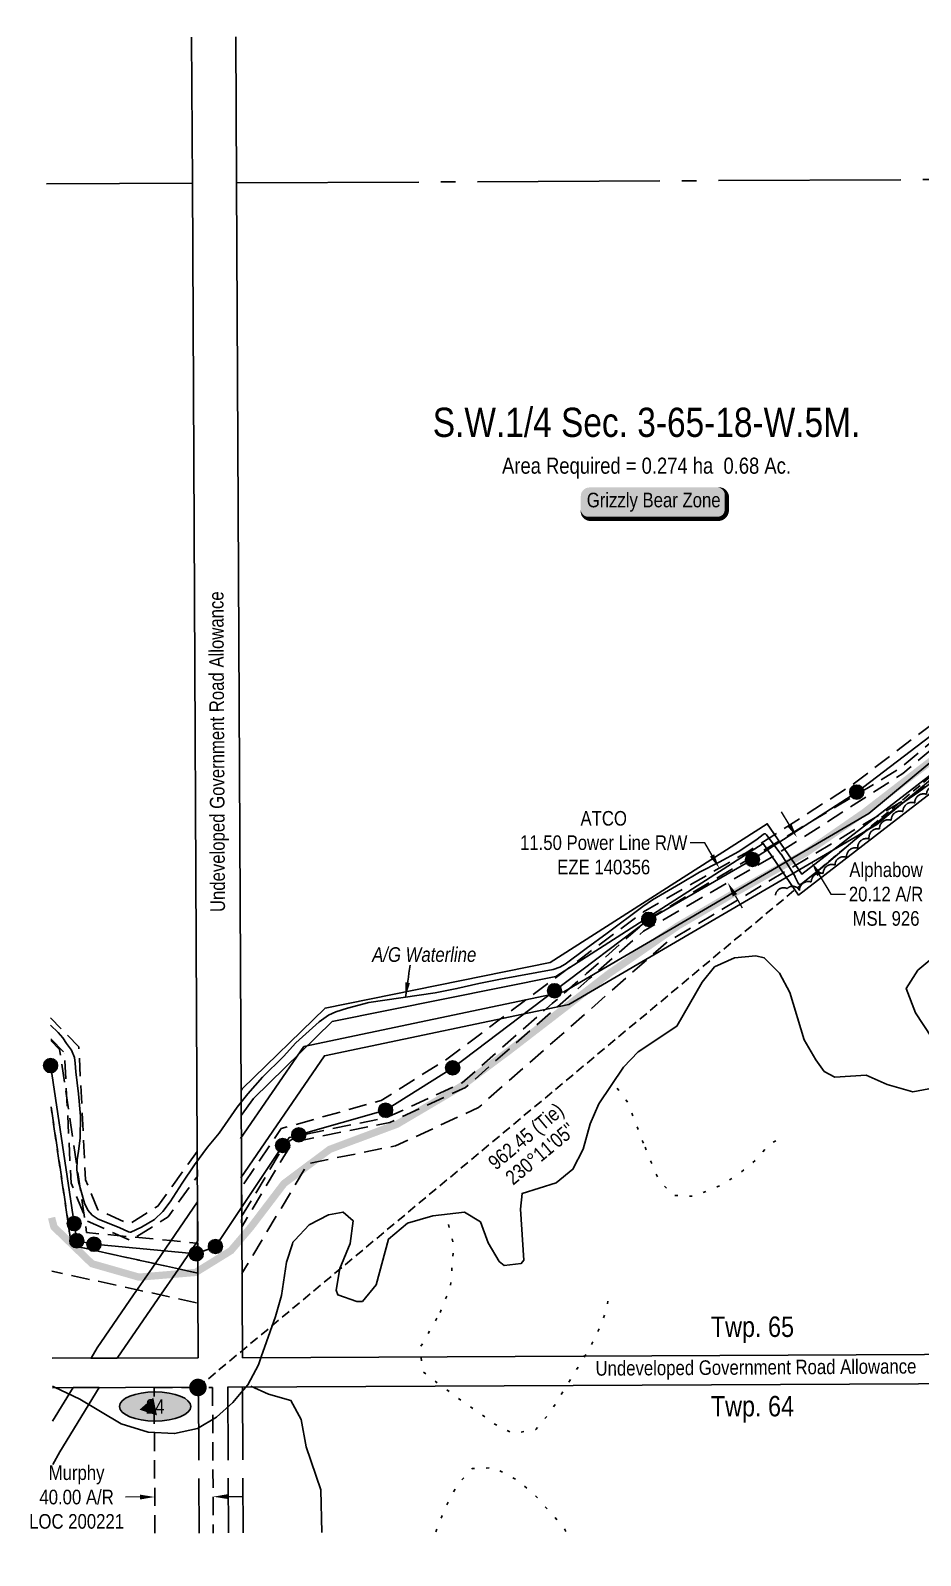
# Model space of a CAD drawing. Extents: x 522460 to 527368, y 6046501 to 6050026.
# Drawn here: x 522645 to 523254, y 6048977 to 6050021 of the extents above; entities that cross this region are included whole.
import ezdxf
from ezdxf.enums import TextEntityAlignment as Align

# ---------------------------------------------------------------- set-up
doc = ezdxf.new("R2010")
doc.units = 0
doc.header["$LTSCALE"] = 5
doc.header["$PDSIZE"] = 0.5
for name, pattern in [('0', [1, 1, 0]), ('foc-ACCESSROAD', [3.75, 2.5, -1.25]), ('foc-FLOWLINE', [3.75, 2.5, -1.25]), ('foc-QUARTERLINE', [33, 25, -3, 2, -3]), ('foc-TIELINE', [1.875, 1.25, -0.625]), ('foc-UNSURVEYED', [12.5, 10, -2.5]), ('foc-WHEELTRACKS', [2, 0.4, -1.6]), ('POWERLINE5', [7.8, 2.4, -0.6, 0.6, -0.6, 0.6, -0.6, 2.4])]:
    doc.linetypes.add(name, pattern=pattern)
doc.layers.get('Defpoints').update_dxf_attribs({"color": 9})
for name, color, linetype in [('AS-PIPE-AG', 44, 'Continuous'), ('AS-PIPE-UG-T', 44, 'Continuous'), ('AS-POWER', 104, 'foc-POWER'), ('AS-POWER-EXISTING', 72, 'POWERLINE5'), ('AS-ROADS', 254, 'Continuous'), ('AS-WILDLIFE-BLOCK', 131, 'Continuous'), ('C-AR', 13, 'foc-ACCESSROAD'), ('C-SYMBOL', 7, 'Continuous'), ('D-TXT', 6, 'Continuous'), ('F-AR', 190, 'foc-ACCESSROAD'), ('F-EZE', 190, 'foc-FLOWLINE'), ('F-RW', 190, 'Continuous'), ('F-WS', 190, 'foc-ACCESSROAD'), ('L-AREAREQUIRED', 7, 'Continuous'), ('L-BD1', 253, 'Continuous'), ('L-MON', 1, 'Continuous'), ('L-ROAD-T', 7, 'Continuous'), ('L-SEC', 7, 'Continuous'), ('L-SECQ', 8, 'foc-QUARTERLINE'), ('L-TIE', 7, 'foc-TIELINE'), ('L-USEC', 7, 'foc-UNSURVEYED'), ('P-ELEVATION', 7, 'Continuous'), ('P-STATION', 7, 'Continuous'), ('T-BUSH', 110, '0'), ('T-WATER', 160, 'Continuous'), ('T-WATER-P3', 160, 'foc-WHEELTRACKS')]:
    doc.layers.add(name, color=color, linetype=linetype)
for name, color, linetype, lineweight in [('C-AR-T', 13, 'Continuous', 9), ('F-AR-T', 190, 'Continuous', 9), ('F-EZE-T', 190, 'Continuous', 9)]:
    doc.layers.add(name, color=color, linetype=linetype, lineweight=lineweight)
doc.styles.add('100L', font='ARIALN.TTF', dxfattribs={"height": 11})
doc.styles.add('175L', font='ARIALN.TTF', dxfattribs={"height": 20})
doc.styles.add('80', font='ARIALN.TTF', dxfattribs={"height": 10})
doc.styles.add('80CG', font='ARIALN.TTF', dxfattribs={"height": 10})
doc.styles.add('80L', font='ARIALN.TTF', dxfattribs={"height": 10})
doc.styles.add('foc-LtypeFont', font='ARIALN.TTF', dxfattribs={"height": 7.35})
doc.linetypes.add('foc-POWER', pattern='A,6,-1,["P",foc-LtypeFont,S=0.2,R=0,X=-0.625,Y=-0.75],-1.24,4', length=12.24)
doc.linetypes.add('foc-TOPO-flowdirection-NOLINE', pattern='A,0,[">",foc-LtypeFont,S=0.3,R=0,X=0,Y=-0.945],-20,[">",foc-LtypeFont,S=0.3,R=0,X=0,Y=-0.945],0', length=20)
doc.dimstyles.new('Compass 5 000', dxfattribs={"dimscale": 5, "dimtxt": 9, "dimasz": 2, "dimexe": 0.2, "dimexo": 0.0625, "dimgap": 0.5, "dimtad": 0, "dimtih": 1, "dimtoh": 1, "dimzin": 0, "dimdsep": 46, "dimtxsty": '80CG', "dimcen": 0.1, "dimse1": 1, "dimse2": 1, "dimclrd": 256, "dimclrt": 256, "dimaunit": 1, "dimadec": 4, "dimazin": 0, "dimtfac": 0.06, "dimtofl": 0, "dimtmove": 0, "dimatfit": 1, "dimfxl": 0.2, "dimtolj": 1, "dimtzin": 0, "dimlwd": -1, "dimarcsym": 0})

# ---------------------------------------------------------------- blocks, each defined once
blk = doc.blocks.new('fdia')
at = {"color": 255, "const_width": 1}
blk.add_lwpolyline([(-0.5, 0, 1), (0.5, 0, 1)], format="xyb", close=True, dxfattribs=at)
blk = doc.blocks.new('Fdiaa')
blk.add_blockref('fdia', (0, 0))
blk = doc.blocks.new('fdib')
at = {"color": 1, "const_width": 1.6}
blk.add_lwpolyline([(-0.4, 0, 1), (0.4, 0, 1)], format="xyb", close=True, dxfattribs=at)
at = {"color": 1}
blk.add_circle((0, 0), 0.8, dxfattribs=at)
blk = doc.blocks.new('Fdibb')
blk.add_blockref('fdib', (0, 0))
blk = doc.blocks.new('fdicc')
for name in ['Fdibb', 'Fdiaa']:
    blk.add_blockref(name, (0, 0))
blk = doc.blocks.new('FDI')
blk.add_blockref('fdicc', (0, 0))
blk = doc.blocks.new('POWERPOLE')
h = blk.add_hatch(color=255)
edge = h.paths.add_edge_path()
edge.add_arc((0, 0), 0.96, 0, 360)
at = {"linetype": 'Continuous'}
for p, q in [((0.68, -0.68), (-0.68, 0.68)), ((-0.68, -0.68), (0.68, 0.68))]:
    blk.add_line(p, q, dxfattribs=at)
blk.add_circle((0, 0), 0.96, dxfattribs=at)
blk = doc.blocks.new('*U364')
at = {"layer": 'P-ELEVATION'}
h = blk.add_hatch(color=111, dxfattribs=at)
h.dxf.hatch_style = 1
edge = h.paths.add_edge_path()
edge.add_ellipse((0, 0), major_axis=(-24.4, 0), ratio=0.410256, start_angle=0, end_angle=360)
at = {"layer": 'P-ELEVATION', "color": 7, "flags": 128}
blk.add_lwpolyline([(0, 0, 12.5, 0, 0), (-10.7, -2.2, 0, 0, 0)], format="xyseb", dxfattribs=at)
at = {"layer": 'P-ELEVATION', "color": 7}
blk.add_ellipse((0, 0), major_axis=(-24.4, 0), ratio=0.410256, dxfattribs=at)
at = {"layer": 'P-ELEVATION', "style": '80'}
blk.add_attdef('ELEVATION', text='', height=10, dxfattribs=at).set_placement((0, 0), align=Align.MIDDLE_CENTER)
blk = doc.blocks.new('*D379')
at = {"layer": 'Defpoints', "color": 0, "transparency": 16777216}
for p in [(523169.4, 6049469), (523179.6, 6049451.7), (523179.7, 6049451.7)]:
    blk.add_point(p, dxfattribs=at)
at = {"layer": 'F-AR-T', "transparency": 16777216}
for p, q in [((523164.1, 6049477.5), (523159, 6049486.1)), ((523184.8, 6049443.1), (523192.7, 6049429.8)), ((523192.7, 6049429.8), (523202.7, 6049429.8))]:
    blk.add_line(p, q, dxfattribs=at)
for points in [[(523165.6, 6049478.4), (523162.7, 6049476.6), (523169.3, 6049468.9)], [(523186.2, 6049443.9), (523183.3, 6049442.2), (523179.6, 6049451.7)]]:
    blk.add_solid(points, dxfattribs=at)
at = {"layer": 'F-AR-T', "transparency": 16777216, "insert": (523230.5, 6049429.8), "char_height": 10, "attachment_point": 5, "style": '80CG'}
blk.add_mtext('\\A1;Alphabow\\P20.12 A/R\\PMSL 926', dxfattribs=at)
blk = doc.blocks.new('*D381')
at = {"layer": 'Defpoints', "color": 0, "transparency": 16777216}
for p in [(523116.1, 6049447.5), (523116.3, 6049447.6), (523121.8, 6049437.6)]:
    blk.add_point(p, dxfattribs=at)
at = {"layer": 'F-EZE-T', "transparency": 16777216}
for p, q in [((523106.4, 6049465), (523096.4, 6049465)), ((523111.4, 6049456.3), (523106.4, 6049465)), ((523127.1, 6049429), (523132.1, 6049420.4))]:
    blk.add_line(p, q, dxfattribs=at)
for points in [[(523112.8, 6049457.1), (523109.9, 6049455.5), (523116.3, 6049447.6)], [(523128.5, 6049429.9), (523125.6, 6049428.2), (523122.1, 6049437.7)]]:
    blk.add_solid(points, dxfattribs=at)
at = {"layer": 'F-EZE-T', "transparency": 16777216, "insert": (523037.2, 6049465), "char_height": 10, "width": 573.044, "attachment_point": 5, "style": '80CG'}
blk.add_mtext('\\A1;ATCO\\P11.50 Power Line R/W\\PEZE 140356', dxfattribs=at)
blk = doc.blocks.new('*U388')
h = blk.add_hatch(color=255)
edge = h.paths.add_edge_path()
edge.add_line((-44, -11.5), (44, -11.5))
edge.add_arc((44, -5.5), 6, 270, 360)
edge.add_line((50, -5.5), (50, 4))
edge.add_arc((44, 4), 6, 0, 90)
edge.add_line((44, 10), (-44, 10))
edge.add_arc((-44, 4), 6, 90, 180)
edge.add_line((-50, 4), (-50, -5.5))
edge.add_arc((-44, -5.5), 6, 180, 270)
at = {"color": 131, "flags": 128}
blk.add_lwpolyline([(-44, -11.5, 3, 3, 0), (44, -11.5, 3, 3, 0.414214), (50, -5.5, 3, 3, 0), (50, 4, 3, 0, 0.414214), (44, 10, 0, 0, 0), (-44, 10, 0, 0, 0.414214), (-50, 4, 0, 0, 0), (-50, -5.5, 0, 3, 0.414214)], format="xyseb", close=True, dxfattribs=at)
at = {"color": 131, "style": '80'}
blk.add_attdef('ENTER_TEXT_001', (-36, -5), '', height=10, dxfattribs=at)
blk = doc.blocks.new('*D485')
at = {"layer": 'C-AR-T', "transparency": 16777216}
for p, q in [((522779.8, 6049017.4), (522789.8, 6049017.4)), ((522719.8, 6049017.1), (522709.8, 6049017))]:
    blk.add_line(p, q, dxfattribs=at)
for points in [[(522719.8, 6049018.7), (522719.8, 6049015.4), (522729.8, 6049017.1)], [(522779.8, 6049019), (522779.8, 6049015.7), (522769.8, 6049017.3)]]:
    blk.add_solid(points, dxfattribs=at)
at = {"layer": 'Defpoints', "color": 0, "transparency": 16777216}
for p in [(522729.8, 6049018.1), (522769.8, 6049018.3), (522729.8, 6049017.1)]:
    blk.add_point(p, dxfattribs=at)
at = {"layer": 'C-AR-T', "transparency": 16777216, "insert": (522676.3, 6049017), "char_height": 10, "attachment_point": 5, "style": '80CG'}
blk.add_mtext('\\A1;Murphy\\P40.00 A/R\\PLOC 200221', dxfattribs=at)

msp = doc.modelspace()

# ---------------------------------------------------------------- linework, layer by layer
at = {"layer": 'AS-PIPE-AG', "flags": 128}
msp.add_lwpolyline([(522658.519, 6049340.189), (522663.65, 6049335.05), (522666.798, 6049331.368), (522669.438, 6049327.642), (522672.805, 6049322.998), (522674.814, 6049318.026), (522675.242, 6049314.039), (522675.773, 6049308.246), (522677.635, 6049293.096), (522679.051, 6049277.895), (522678.805, 6049262.84), (522677.52, 6049253.941), (522676.587, 6049247.848), (522676.464, 6049241.177), (522677.561, 6049232.879), (522681.628, 6049218.373), (522683.99, 6049213.417), (522686.977, 6049210.017), (522691.145, 6049207.23), (522705.363, 6049201.645), (522711.803, 6049198.586), (522712.765, 6049198.306), (522713.519, 6049198.513), (522720.707, 6049201.747), (522729.608, 6049207.166), (522735.425, 6049212.542), (522740.346, 6049219.106), (522748.554, 6049231.916), (522756.96, 6049244.576), (522766.03, 6049256.516), (522773.877, 6049266.136), (522786.297, 6049283.978), (522793.551, 6049293.171), (522803.657, 6049304.53), (522818.058, 6049318.727), (522826.392, 6049328.057), (522842.391, 6049342.491), (522848.692, 6049347.025), (522853.689, 6049349.245), (522861.78, 6049351.727), (522876.482, 6049355.757), (522921.788, 6049362.257), (522936.724, 6049365.222), (522951.603, 6049368.638), (522966.557, 6049371.676), (523002.496, 6049378.272), (523007.199, 6049379.903), (523010.918, 6049381.989), (523025.27, 6049392.533), (523039.65, 6049403.154), (523063.988, 6049421.332), (523070.532, 6049425.839), (523089.794, 6049437.08), (523102.744, 6049444.904), (523116.287, 6049451.779), (523129.678, 6049458.974), (523142.273, 6049467.471), (523146.263, 6049470.642), (523147.116, 6049471.168), (523147.893, 6049471.048), (523148.573, 6049470.361), (523158.559, 6049457.147), (523158.637, 6049457.15), (523168.186, 6049441.977), (523168.053, 6049441.82), (523170.381, 6049437.303), (523170.805, 6049436.729), (523171.702, 6049436.383), (523172.645, 6049436.839), (523186.697, 6049448.099), (523209.164, 6049466.979), (523221.107, 6049476.319), (523240.444, 6049491.214), (523252.862, 6049499.859), (523289.595, 6049526.857)], dxfattribs=at)
at = {"layer": 'AS-POWER', "flags": 128}
msp.add_lwpolyline([(522658.663, 6049311.68), (522674.617, 6049204.293), (522676.385, 6049192.55), (522688.193, 6049190.149), (522758.246, 6049183.633), (522771.338, 6049188.577), (522817.389, 6049257.764), (522828.397, 6049265.068), (522887.861, 6049281.89), (522933.784, 6049310.943), (523003.509, 6049363.688), (523068.005, 6049412.563), (523139.041, 6049453.544), (523210.401, 6049499.722), (523283.642, 6049555.435), (523354.429, 6049614.547), (523421.111, 6049677.716), (523466.502, 6049755.27), (523514.348, 6049831.366)], dxfattribs=at)
at = {"layer": 'AS-ROADS', "const_width": 5, "flags": 128}
msp.add_lwpolyline([(522659.184, 6049208.311), (522660.811, 6049201.941), (522686.836, 6049176.799), (522718.984, 6049167.613), (522757.843, 6049170.854), (522781.979, 6049185.775), (522795.694, 6049201.972), (522818.303, 6049231.696), (522849.599, 6049255.095), (522895.711, 6049272.332), (522940.04, 6049298.505), (522972.443, 6049322.68), (523041.227, 6049375.728), (523087.961, 6049408.056), (523124.423, 6049429.341), (523175.679, 6049458.14), (523215.297, 6049485.537), (523306.346, 6049555.855)], dxfattribs=at)
at = {"layer": 'AS-ROADS', "flags": 128}
msp.add_lwpolyline([(523168.177, 6049441.961), (523158.628, 6049457.134)], dxfattribs=at)
at = {"layer": 'C-AR', "flags": 128}
msp.add_lwpolyline([(522658.566, 6049330.724), (522668.034, 6049321.017), (522668.034, 6049321.017), (522668.034, 6049321.017), (522672.531, 6049231.97), (522683.109, 6049206.285), (522713.147, 6049192.644), (522738.909, 6049208.829), (522758.991, 6049236.685), (522758.905, 6049253.658), (522731.941, 6049216.255), (522712.383, 6049203.968), (522690.845, 6049213.749), (522682.426, 6049234.189), (522677.826, 6049325.292), (522677.826, 6049325.292), (522677.826, 6049325.292), (522658.494, 6049345.113)], dxfattribs=at)
at = {"layer": 'C-AR'}
for points in [[(522729.918, 6048992.227), (522729.388, 6049091.956), (522769.367, 6049092.109)], [(522769.367, 6049092.109), (522769.897, 6048992.415)]]:
    msp.add_lwpolyline(points, dxfattribs=at)
at = {"layer": 'F-AR', "flags": 128}
msp.add_lwpolyline([(522658.801, 6049284.28), (522672.779, 6049189.379), (522730.06, 6049176.832), (522746.033, 6049173.255), (522759.325, 6049170.423), (522759.429, 6049149.842), (522733.845, 6049155.435), (522717.78, 6049158.946), (522659.368, 6049171.715)], dxfattribs=at)
at = {"layer": 'F-EZE', "flags": 128}
for points in [[(523687.754, 6050020.995), (523602.785, 6049920.643), (523580.174, 6049893.938), (523509.413, 6049810.306), (523494.32, 6049786.441), (523480.964, 6049765.382), (523472.372, 6049751.906), (523428.949, 6049669.79), (523241.97, 6049512.468), (523154.701, 6049456.534), (523064.331, 6049404.377), (523027.805, 6049372.322), (523004.305, 6049351.699), (522942.573, 6049297.526), (522890.663, 6049273.525), (522824.1, 6049260.055), (522789.324, 6049202.137), (522789.228, 6049221.363), (522789.189, 6049229.11), (522816.404, 6049269.374), (522884.883, 6049288.555), (522929.72, 6049316.782), (522965.648, 6049343.705), (522982.846, 6049356.593), (523064.409, 6049417.716), (523135.907, 6049458.907), (523206.636, 6049504.151), (523279.791, 6049559.712), (523350.278, 6049618.084), (523416.289, 6049679.928), (523461.695, 6049756.449), (523477.168, 6049780.846), (523490.524, 6049801.903), (523510.308, 6049833.098), (523580.061, 6049915.542), (523584.304, 6049920.557), (523669.207, 6050020.908)], [(522658.572, 6049329.615), (522664.638, 6049323.525), (522683.108, 6049198.124), (522740.903, 6049192.623), (522758.247, 6049190.973), (522759.221, 6049190.88), (522759.325, 6049170.423), (522746.033, 6049173.259), (522730.06, 6049176.832), (522672.779, 6049189.379), (522658.801, 6049284.28)]]:
    msp.add_lwpolyline(points, dxfattribs=at)
at = {"layer": 'F-RW', "flags": 128}
for points in [[(522788.582, 6049262.42), (522831.897, 6049325.57), (523009.893, 6049363.02), (523218.766, 6049485.067), (523426.275, 6049657.333), (523507.535, 6049794), (523700.978, 6050021.058)], [(523713.028, 6050021.115), (523514.991, 6049788.665), (523433.322, 6049651.31), (523224.145, 6049477.42), (523013.223, 6049354.385), (522846, 6049319.202), (522788.724, 6049235.696)], [(522659.886, 6049068.97), (522673.899, 6049091.976), (522691.777, 6049092.048), (522664.888, 6049047.899), (522660.036, 6049039.362)]]:
    msp.add_lwpolyline(points, dxfattribs=at)
msp.add_lwpolyline([(522732.212, 6049153.057), (522704.165, 6049112.204), (522686.183, 6049112.132), (522690.466, 6049119.167), (522715.364, 6049155.428), (522727.934, 6049173.736), (522759.079, 6049219.095), (522759.214, 6049192.38), (522746.028, 6049173.177), (522732.212, 6049153.057)], close=True, dxfattribs=at)
at = {"layer": 'F-WS', "flags": 128}
for points in [[(522789.295, 6049209.104), (522821.807, 6049263.252), (522888.37, 6049276.722), (522940.28, 6049300.723), (523002.012, 6049354.896), (523025.512, 6049375.518), (523062.038, 6049407.574), (523068.016, 6049412.821), (523239.676, 6049515.665), (523426.656, 6049672.987), (523478.199, 6049770.505), (523490.837, 6049794.332), (523577.881, 6049897.135), (523600.492, 6049923.839), (523682.734, 6050020.972)], [(523709.151, 6050021.097), (523626.917, 6049923.962), (523578.043, 6049866.236), (523507.466, 6049782.872), (523498.06, 6049765.065), (523485.45, 6049740.993), (523442.655, 6049660.174), (523251.463, 6049499.279), (523234.777, 6049489.283), (523079.943, 6049396.503), (522951.426, 6049283.722), (522894.746, 6049257.495), (522834.581, 6049245.346), (522789.492, 6049169.999)]]:
    msp.add_lwpolyline(points, dxfattribs=at)
at = {"layer": 'L-SEC'}
for p, q in [((522755.562, 6049916.639), (522755.058, 6050016.586)), ((522785.726, 6049916.791), (522785.222, 6050016.729)), ((522759.617, 6049112.427), (522755.562, 6049916.639)), ((522789.783, 6049112.341), (522785.726, 6049916.791)), ((522659.669, 6049112.038), (522759.64, 6049112.427)), ((522659.771, 6049091.929), (522759.719, 6049092.317))]:
    msp.add_line(p, q, dxfattribs=at)
at = {"layer": 'L-SEC', "flags": 128}
for points in [[(522789.783, 6049112.341), (523583.705, 6049116.167)], [(522779.829, 6049092.183), (523583.802, 6049096.058)]]:
    msp.add_lwpolyline(points, dxfattribs=at)
at = {"layer": 'L-SECQ'}
for p, q in [((522655.614, 6049916.166), (522755.562, 6049916.639)), ((522785.726, 6049916.781), (524384.411, 6049924.339))]:
    msp.add_line(p, q, dxfattribs=at)
at = {"layer": 'L-USEC'}
for p, q in [((522759.719, 6049092.317), (522760.223, 6048992.369)), ((522779.828, 6049092.411), (522780.332, 6048992.464)), ((522789.883, 6049092.469), (522790.387, 6048992.511))]:
    msp.add_line(p, q, dxfattribs=at)
at = {"layer": 'T-BUSH', "flags": 128}
msp.add_lwpolyline([(523499.63, 6049661.438, 0.52056705), (523497.098, 6049671.107, 0.52056705), (523494.565, 6049680.775, 0.52056705), (523492.032, 6049690.444, 0.52056705), (523484.031, 6049691.796, 0.52056705), (523474.636, 6049688.387, 0.52056705), (523466.198, 6049683.443, 0.52056705), (523460.023, 6049675.602, 0.52056705), (523454.001, 6049667.625, 0.52056705), (523447.978, 6049659.649, 0.52056705), (523441.955, 6049651.673, 0.52056705), (523435.224, 6049644.364, 0.52056705), (523427.609, 6049637.891, 0.52056705), (523419.938, 6049631.483, 0.52056705), (523412.267, 6049625.076, 0.52056705), (523404.595, 6049618.67, 0.52056705), (523396.924, 6049612.263, 0.52056705), (523389.354, 6049605.742, 0.52056705), (523382.08, 6049598.886, 0.52056705), (523374.807, 6049592.031, 0.52056705), (523367.569, 6049585.139, 0.52056705), (523360.374, 6049578.202, 0.52056705), (523353.178, 6049571.265, 0.52056705), (523345.719, 6049564.627, 0.52056705), (523337.926, 6049558.368, 0.52056705), (523330.134, 6049552.109, 0.52056705), (523322.342, 6049545.85, 0.52056705), (523314.479, 6049539.686, 0.52056705), (523306.791, 6049533.371, 0.52056705), (523298.778, 6049527.398, 0.52056705), (523290.764, 6049521.425, 0.52056705), (523282.732, 6049515.477, 0.52056705), (523274.574, 6049509.702, 0.52056705), (523266.417, 6049503.927, 0.52056705), (523258.259, 6049498.152, 0.52056705), (523250.134, 6049492.332, 0.52056705), (523242.097, 6049486.391, 0.52056705), (523234.06, 6049480.449, 0.52056705), (523226.023, 6049474.508, 0.52056705), (523218.882, 6049467.696, 0.52056705), (523211.158, 6049461.353, 0.52056705), (523203.434, 6049455.01, 0.52056705), (523195.56, 6049449.794, 0.52056705), (523187.427, 6049443.983, 0.52056705), (523179.306, 6049438.157, 0.52056705), (523171.191, 6049432.323, 0.52056705), (523162.872, 6049433.664, 0.52056705), (523154.796, 6049429.135, 0.52056705)], format="xyb", dxfattribs=at)
at = {"layer": 'T-WATER', "linetype": 'foc-TOPO-flowdirection-NOLINE', "flags": 128}
for points in [[(524518.218, 6049245.797), (524484.629, 6049240.656), (524464.946, 6049240.93), (524446.787, 6049243.203), (524429.202, 6049241.237), (524423.086, 6049228.898), (524434.227, 6049219.054), (524463.635, 6049207.18), (524476.582, 6049199.712), (524483.161, 6049184.884), (524483.097, 6049165.811), (524472.541, 6049155.661), (524454.804, 6049156.693), (524439.411, 6049161.39), (524418.685, 6049169.939), (524410.42, 6049173.349), (524392.412, 6049175.033), (524388.495, 6049172.296), (524380.439, 6049166.665), (524383.754, 6049149.812), (524388.648, 6049144.132), (524393.143, 6049138.916), (524415.657, 6049120.617), (524423.531, 6049107.544), (524424.311, 6049100.568), (524425.498, 6049089.957), (524420.285, 6049075.203), (524419.202, 6049074.208), (524409.476, 6049065.276), (524391.092, 6049063.627), (524389.081, 6049064.034), (524373.956, 6049067.099), (524346.938, 6049080.478), (524318.713, 6049091.568), (524309.477, 6049100.019), (524308.246, 6049101.144), (524300.954, 6049114.614), (524301.508, 6049120.099), (524304.489, 6049149.556), (524297.482, 6049164.541), (524289.238, 6049176.578), (524267.429, 6049197.616), (524240.939, 6049211.264), (524229.891, 6049221.652), (524216.717, 6049227.666), (524207.066, 6049216.238), (524185.405, 6049175.688), (524167.803, 6049151.346), (524158.18, 6049140.575), (524153.288, 6049125.415), (524154.103, 6049119.406), (524156.835, 6049099.299), (524158.539, 6049086.76), (524156.814, 6049068.393), (524150.801, 6049055.217), (524142.792, 6049043.449), (524120.777, 6049024.294), (524084.444, 6048996.841), (524068.412, 6048992.674), (524056.393, 6049000.851), (524049.589, 6049015.365), (524047.865, 6049035.306), (524040.422, 6049070.899), (524031.951, 6049098.713), (524030.697, 6049102.829), (524024.03, 6049116.992), (524022.52, 6049118.787), (523995.18, 6049151.268), (523960.498, 6049177.133), (523949.838, 6049187.001), (523949.154, 6049205.37), (523953.162, 6049221.39), (523947.817, 6049236.762), (523933.499, 6049235.623), (523920.818, 6049228.248), (523915.341, 6049213.96), (523901.41, 6049208.687), (523888.43, 6049216.812), (523868.461, 6049237.162), (523844.056, 6049253.619), (523831.395, 6049258.997), (523813.503, 6049260.744), (523797.088, 6049255.831), (523783.174, 6049249.057), (523732.094, 6049217.016), (523717.765, 6049210.102), (523701.345, 6049205.306), (523682.431, 6049202.249), (523665.703, 6049204.78), (523656.152, 6049215.302), (523657.143, 6049232.674), (523673.29, 6049277.637), (523672.151, 6049296.704), (523667.095, 6049312.329), (523655.119, 6049320.81), (523640.374, 6049315.015), (523603.911, 6049288.94), (523587.192, 6049282.93), (523582.953, 6049283.477), (523571.318, 6049284.977), (523566.878, 6049291.448), (523565.894, 6049346.696), (523559.13, 6049360.111), (523546.375, 6049368.027), (523532.427, 6049362.634), (523519.497, 6049352.662), (523508.624, 6049341.658), (523491.029, 6049317.734), (523476.884, 6049289.643), (523467.009, 6049279.072), (523423.964, 6049255.715), (523409.565, 6049250.918), (523405.823, 6049252.44), (523394.595, 6049262.311), (523375.951, 6049287.047), (523368.982, 6049300.342), (523364.216, 6049315.02), (523363.429, 6049338.148), (523360.368, 6049350.877), (523343.733, 6049360.5), (523340.428, 6049365.139), (523333.275, 6049394.982), (523325.283, 6049407.686), (523314.867, 6049418.576), (523308.517, 6049418.697), (523298.053, 6049414.601), (523286.109, 6049405.963), (523252.353, 6049377.701), (523244.271, 6049365.194), (523250.645, 6049348.658), (523267.248, 6049323.219), (523273.067, 6049309.283), (523271.304, 6049301.978), (523263.472, 6049297.315), (523248.739, 6049294.451), (523231.354, 6049299.51), (523216.827, 6049305.865), (523195.483, 6049304.599), (523188.206, 6049308.499), (523182.347, 6049316.28), (523174.449, 6049330.069), (523164.685, 6049362.515), (523157.476, 6049375.688), (523147.109, 6049386.227), (523141.313, 6049387.598), (523126.801, 6049386.171), (523113.068, 6049380.065), (523104.597, 6049369.545), (523087.202, 6049339.381), (523060.86, 6049321.788), (523050.857, 6049311.446), (523033.791, 6049286.381), (523027.879, 6049272.586), (523023.074, 6049255.204), (523016.059, 6049241.49), (523004.647, 6049232.187), (522981.333, 6049224.981), (522980.211, 6049214.088), (522982.416, 6049179.277), (522980.766, 6049176.993), (522968.947, 6049175.547), (522965.626, 6049178.393), (522958.016, 6049191.164), (522952.82, 6049205.412), (522941.85, 6049211.988), (522920.095, 6049209.525), (522902.96, 6049204.455), (522889.869, 6049193.642), (522881.395, 6049162.252), (522871.966, 6049150.923), (522868.074, 6049150.895), (522855.234, 6049155.448), (522854.123, 6049158.696), (522856.456, 6049173.447), (522863.527, 6049190.662), (522865.559, 6049206.244), (522858.697, 6049212.158), (522848.852, 6049210.329), (522835.557, 6049203.332), (522825.719, 6049192.841), (522824.412, 6049191.447), (522824.073, 6049190.373), (522820.094, 6049177.822), (522816.525, 6049155.146), (522812.51, 6049140.685), (522802.689, 6049113.05), (522800.727, 6049107.527), (522793.597, 6049093.794), (522789.077, 6049088.53), (522783.375, 6049081.888), (522772.076, 6049071.746), (522759.025, 6049063.997), (522743.341, 6049060.499), (522725.303, 6049061.584), (522706.711, 6049067.183), (522678.49, 6049083.996), (522661.17, 6049092.347), (522659.765, 6049093.024)], [(522844.247, 6048992.764), (522843.467, 6049022.054), (522833.521, 6049051.378), (522830.072, 6049070.105), (522823.061, 6049083.111), (522807.646, 6049087.446), (522795.596, 6049092.901)]]:
    msp.add_lwpolyline(points, dxfattribs=at)
at = {"layer": 'T-WATER', "flags": 128}
for points in [[(523286.109, 6049405.963), (523252.353, 6049377.701), (523244.271, 6049365.194), (523250.645, 6049348.658), (523267.248, 6049323.219)], [(523263.472, 6049297.315), (523248.739, 6049294.451), (523231.354, 6049299.51), (523216.827, 6049305.865), (523195.483, 6049304.599), (523188.206, 6049308.499), (523182.347, 6049316.28), (523174.449, 6049330.069), (523164.685, 6049362.515), (523157.476, 6049375.688), (523147.109, 6049386.227), (523141.313, 6049387.598), (523126.801, 6049386.171), (523113.068, 6049380.065), (523104.597, 6049369.545), (523087.202, 6049339.381), (523060.86, 6049321.788), (523050.857, 6049311.446), (523033.791, 6049286.381), (523027.879, 6049272.586), (523023.074, 6049255.204), (523016.059, 6049241.49), (523004.647, 6049232.187), (522981.333, 6049224.981), (522980.211, 6049214.088), (522982.416, 6049179.277), (522980.766, 6049176.993), (522968.947, 6049175.547), (522965.626, 6049178.393), (522958.016, 6049191.164), (522952.82, 6049205.412), (522941.85, 6049211.988), (522920.095, 6049209.525), (522902.96, 6049204.455), (522889.869, 6049193.642), (522881.395, 6049162.252), (522871.966, 6049150.923), (522868.074, 6049150.895), (522855.234, 6049155.448), (522854.123, 6049158.696), (522856.456, 6049173.447), (522863.527, 6049190.662), (522865.559, 6049206.244), (522858.697, 6049212.158), (522848.852, 6049210.329), (522835.557, 6049203.332), (522825.719, 6049192.841), (522824.412, 6049191.447), (522824.073, 6049190.373), (522820.094, 6049177.822), (522816.525, 6049155.146), (522812.51, 6049140.685), (522802.689, 6049113.05), (522800.727, 6049107.527), (522793.597, 6049093.794), (522789.077, 6049088.53), (522783.375, 6049081.888), (522772.076, 6049071.746), (522759.025, 6049063.997), (522743.341, 6049060.499), (522725.303, 6049061.584), (522706.711, 6049067.183), (522678.49, 6049083.996), (522661.17, 6049092.347), (522659.765, 6049093.024)], [(522844.247, 6048992.764), (522843.467, 6049022.054), (522833.521, 6049051.378), (522830.072, 6049070.105), (522823.061, 6049083.111), (522807.646, 6049087.446), (522795.596, 6049092.901)]]:
    msp.add_lwpolyline(points, dxfattribs=at)
at = {"layer": 'T-WATER-P3', "flags": 128}
for points in [[(523064.346, 6049259.408), (523053.28, 6049287.859), (523043.65, 6049300.86)], [(523155.128, 6049260.966), (523151.116, 6049259.114), (523141.227, 6049247.791), (523128.928, 6049237.502), (523114.909, 6049229.336), (523099.293, 6049223.002), (523084.325, 6049223.578), (523074.514, 6049234.82), (523064.346, 6049259.408)], [(522925.173, 6049143.453), (522932.253, 6049160.691), (522934.52, 6049189.187), (522929.301, 6049210.565)], [(523039.973, 6049151.253), (523039.741, 6049149.035), (523039.387, 6049145.638), (523033.869, 6049131.66), (523026.367, 6049116.89), (523024.652, 6049114.1), (523012.239, 6049093.91), (523000.897, 6049075.464), (522990.676, 6049063.295), (522975.368, 6049060.558), (522961.975, 6049067.441), (522925.371, 6049093.504), (522913.355, 6049103.001), (522912.134, 6049113.572), (522911.897, 6049119.909), (522925.173, 6049143.453)], [(523011.165, 6048993.549), (523009.724, 6048996.424), (522990.334, 6049018.173), (522977.963, 6049028.712), (522962.185, 6049037.103), (522947.189, 6049036.545), (522937.182, 6049025.652), (522928.787, 6049010.108), (522922.203, 6048993.131)]]:
    msp.add_lwpolyline(points, dxfattribs=at)

# ---------------------------------------------------------------- block references
at = {"layer": 'AS-POWER-EXISTING'}
for p, xscale, yscale, zscale in [((523210.401, 6049499.722), 4.997438599999996, 4.997438599999996, 4.997438599999996), ((523139.041, 6049453.544), 4.997438599999996, 4.997438599999996, 4.997438599999996), ((523068.005, 6049412.563), 4.997438599999996, 4.997438599999996, 4.997438599999996), ((523003.509, 6049363.688), 4.997438599999996, 4.997438599999996, 4.997438599999996), ((522658.534, 6049312.468), 5, 5, 5), ((522933.775, 6049310.927), 5, 5, 5), ((522933.784, 6049310.943), 4.997438599999996, 4.997438599999996, 4.997438599999996), ((522887.852, 6049281.873), 5, 5, 5), ((522887.861, 6049281.89), 4.997438599999996, 4.997438599999996, 4.997438599999996), ((522828.388, 6049265.052), 5, 5, 5), ((522828.397, 6049265.068), 4.997438599999996, 4.997438599999996, 4.997438599999996), ((522817.38, 6049257.748), 5, 5, 5), ((522817.389, 6049257.764), 4.997438599999996, 4.997438599999996, 4.997438599999996), ((522674.608, 6049204.277), 5, 5, 5), ((522676.376, 6049192.533), 5, 5, 5), ((522688.185, 6049190.133), 5, 5, 5), ((522758.246, 6049183.633), 4.997438599999996, 4.997438599999996, 4.997438599999996), ((522771.338, 6049188.577), 4.997438599999996, 4.997438599999996, 4.997438599999996)]:
    msp.add_blockref('POWERPOLE', p, dxfattribs=dict(at, xscale=xscale, yscale=yscale, zscale=zscale))
at = {"layer": 'AS-WILDLIFE-BLOCK'}
ref = msp.add_blockref('*U388', (523071.481, 6049698.279), dxfattribs=dict(at, xscale=0.99948771, yscale=0.99948771, zscale=0.99948771))
ref.add_attrib('ENTER_TEXT_001', 'Grizzly Bear Zone', (523025.594, 6049694.662), dxfattribs={"layer": '0', "color": 131, "height": 9.99488, "style": '80'})
at = {"layer": 'L-MON', "xscale": 5, "yscale": 5, "zscale": 5}
msp.add_blockref('FDI', (522759.372, 6049092.084), dxfattribs=at)
at = {"layer": 'P-STATION', "xscale": 0.99948771, "yscale": 0.99948771, "zscale": 0.99948771}
msp.add_blockref('*U364', (522730.071, 6049079.059), dxfattribs=at).add_auto_attribs({'ELEVATION': '24'})

# ---------------------------------------------------------------- texts
at = {"layer": 'C-SYMBOL', "color": 3, "style": '175L'}
msp.add_text('S.W.1/4 Sec. 3-65-18-W.5M.', height=19.98964, dxfattribs=at).set_placement((523066.509, 6049736.873), align=Align.BOTTOM_CENTER)
at = {"layer": 'D-TXT', "color": 3, "char_height": 13.9928, "attachment_point": 1, "style": '80L'}
for s, insert in [('Twp. 65', (523110.514, 6049140.655)), ('Twp. 64', (523110.514, 6049086.288))]:
    msp.add_mtext_dynamic_manual_height_columns(s, width=101.34345, gutter_width=47.476, heights=[0], dxfattribs=dict(at, insert=insert))
at = {"layer": 'L-AREAREQUIRED', "color": 5, "style": '100L'}
msp.add_text('Area Required = 0.274 ha  0.68 Ac.', height=10.9943, dxfattribs=at).set_placement((523066.509, 6049714.385), align=Align.BOTTOM_CENTER)
at = {"layer": 'L-BD1', "style": '80L'}
for s, p in [('962.45 (Tie)', (522984.654, 6049263.131)), ("230°11'05''", (522993.774, 6049252.191))]:
    msp.add_text(s, height=9.99488, rotation=39.8155, dxfattribs=at).set_placement(p, align=Align.MIDDLE)
at = {"layer": 'L-ROAD-T', "style": '80L'}
for height, rotation, p in [(9.99487, 90.288889, (522772.373, 6049527.326)), (9.99999, 0.395918, (523141.426, 6049105.888))]:
    msp.add_text('Undeveloped Government Road Allowance', height=height, rotation=rotation, dxfattribs=at).set_placement(p, align=Align.MIDDLE_CENTER)

# ---------------------------------------------------------------- dimensions: what is measured, and where the dimension line sits
at = {"layer": 'C-AR-T'}
dim = msp.add_aligned_dim(p1=(522769.76, 6049018.278), p2=(522729.781, 6049018.065), distance=0.959, text='Murphy\\P40.00 A/R\\PLOC 200221', dimstyle='Compass 5 000', dxfattribs=at)
dim.commit()
dim.dimension.update_dxf_attribs({"geometry": '*D485', "text_midpoint": (522676.273, 6049017)})
at = {"layer": 'F-AR-T'}
dim = msp.add_linear_dim(base=(523179.628, 6049451.665), p1=(523169.389, 6049468.984), p2=(523179.73, 6049451.726), angle=300.930919, text='Alphabow\\P20.12 A/R\\PMSL 926', dimstyle='Compass 5 000', dxfattribs=at)
dim.commit()
dim.dimension.update_dxf_attribs({"geometry": '*D379', "text_midpoint": (523230.458, 6049429.813), "dimtype": 161})
at = {"layer": 'F-EZE-T'}
dim = msp.add_linear_dim(base=(523116.347, 6049447.638), p1=(523121.818, 6049437.556), p2=(523116.094, 6049447.492), angle=119.94689, text='ATCO\\P11.50 Power Line R/W\\PEZE 140356', dimstyle='Compass 5 000', dxfattribs=at)
dim.commit()
dim.dimension.update_dxf_attribs({"geometry": '*D381', "text_midpoint": (523037.222, 6049464.968), "dimtype": 161})

# ---------------------------------------------------------------- leaders
at = {"layer": 'AS-PIPE-UG-T', "path_type": 1}
msp.add_leader([(522901.486, 6049359.344), (522904.67, 6049381.297)], dimstyle='Compass 5 000', override={"dimgap": 0.5, "dimtad": 0}, dxfattribs=at)

# ---------------------------------------------------------------- next in the draw order: texts
at = {"layer": 'AS-PIPE-UG-T', "insert": (522878.679, 6049393.477), "char_height": 9.99488, "attachment_point": 1, "style": '80L', "bg_fill": 3, "box_fill_scale": 1.15, "bg_fill_color": 256, "bg_fill_true_color": 256, "bg_fill_transparency": 0}
msp.add_mtext_dynamic_manual_height_columns('{\\fArial Narrow|b0|i1|c0|p34;A/G Waterline}', width=70.38222, gutter_width=49.974, heights=[0], dxfattribs=at)

# ---------------------------------------------------------------- next in the draw order: linework, layer by layer
at = {"layer": 'C-AR', "linetype": 'ByBlock', "flags": 128}
msp.add_lwpolyline([(523322.406, 6049558.833), (523172.833, 6049443.564), (523149.165, 6049478.023), (523149.165, 6049478.023), (523000.646, 6049382.973), (522846.457, 6049351.828), (522846.457, 6049351.828), (522789.75, 6049296.444), (522788.86, 6049295.21), (522788.946, 6049278.238), (522797.352, 6049289.898), (522851.329, 6049342.615), (522851.329, 6049342.615), (523004.458, 6049373.546), (523146.404, 6049464.389), (523146.404, 6049464.389), (523170.571, 6049429.202), (523328.78, 6049551.127)], dxfattribs=at)
at = {"layer": 'L-TIE', "flags": 128}
msp.add_lwpolyline([(522759.372, 6049092.084), (523498.264, 6049708.043)], dxfattribs=at)

doc.saveas('drawing.dxf')
